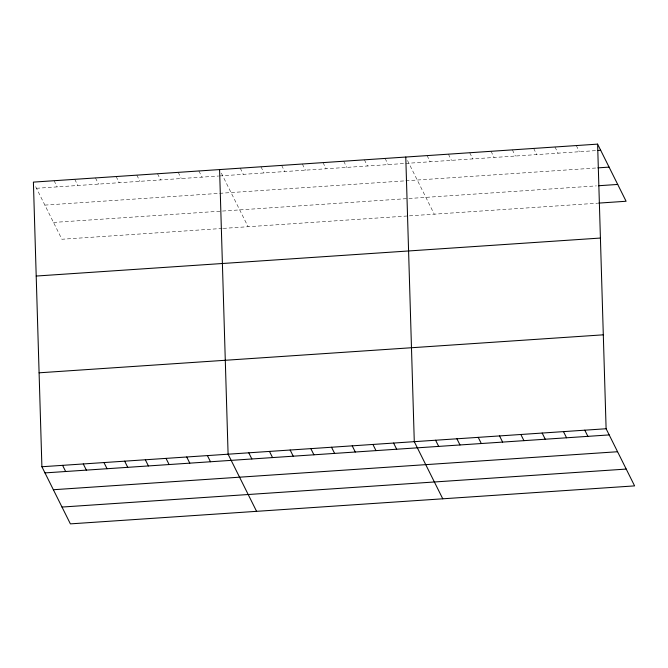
<?xml version="1.0" encoding="UTF-8"?>
<svg xmlns="http://www.w3.org/2000/svg" width="668" height="668" viewBox="0 0 668 668"><rect width="100%" height="100%" fill="white"/><g stroke="black" fill="none" stroke-linecap="round" stroke-linejoin="round"><path stroke-width="0.5" stroke-dasharray="3.34 2.5" d="M36.473 188.284L218.528 176.026M219.563 175.951L404.716 163.485M405.752 163.418L596.624 150.567M44.865 205.101L218.636 193.403M219.672 193.328L404.825 180.869M405.86 180.794L596.891 167.935M53.498 222.427L596.399 185.879M222.219 228.456L61.89 239.253L35.154 185.637M223.254 228.389L408.407 215.923M409.442 215.847L597.676 203.181M576.292 145.566L579.373 151.728M554.983 146.993L558.056 153.164M533.665 148.43L536.738 154.6M512.348 149.866L515.429 156.036M491.038 151.302L494.111 157.473M469.721 152.738L472.794 158.909M448.403 154.174L451.485 160.337M427.094 155.611L430.167 161.773M407.538 160.571L434.267 214.177M385.094 158.433L388.166 164.604M364.402 159.827L367.475 165.998M343.711 161.222L346.792 167.392M323.028 162.616L326.101 168.779M302.337 164.011L305.418 170.173M281.654 165.397L284.727 171.567M260.963 166.791L264.035 172.962M240.28 168.186L243.352 174.356M221.342 173.104L248.079 226.711M198.905 170.975L201.978 177.137M178.214 172.361L181.287 178.531M157.523 173.755L160.604 179.926M136.84 175.15L139.913 181.32M116.148 176.544L119.23 182.706M95.466 177.938L98.538 184.101M74.774 179.325L77.847 185.495M54.091 180.719L57.164 186.89"/><path stroke-width="1" d="M597.61 144.129L33.4 182.113L41.9 466.74L70.39 523.871L634.6 485.886L606.11 428.747L597.61 144.129L626.1 201.26L598.695 203.105M597.635 150.5L600.682 150.292M597.902 167.868L609.066 167.117M598.428 185.746L617.708 184.443M36.206 276.043L600.415 238.05M39.095 372.811L603.304 334.827M41.9 466.74L606.11 428.747M44.981 472.902L609.191 434.918M53.365 489.727L617.574 451.735M62.007 507.054L626.217 469.07M584.801 430.184L587.873 436.354M563.483 431.62L566.556 437.79M542.165 433.056L545.247 439.218M520.856 434.492L523.929 440.655M499.539 435.928L502.612 442.091M478.23 437.356L481.302 443.527M456.912 438.792L459.985 444.963M435.594 440.229L438.676 446.399M442.767 498.804L414.285 441.665L405.777 157.047M393.594 443.059L396.667 449.222M372.911 444.454L375.984 450.616M352.22 445.84L355.292 452.011M331.528 447.234L334.61 453.405M310.845 448.629L313.918 454.799M290.154 450.023L293.227 456.194M269.471 451.418L272.544 457.58M248.78 452.812L251.853 458.974M256.579 511.337L228.097 454.198L219.588 169.58M207.406 455.593L210.478 461.763M186.714 456.987L189.796 463.158M166.031 458.382L169.104 464.544M145.34 459.776L148.421 465.938M124.657 461.162L127.73 467.333M103.966 462.557L107.039 468.727M83.283 463.951L86.356 470.122M62.592 465.345L65.664 471.508"/></g></svg>
